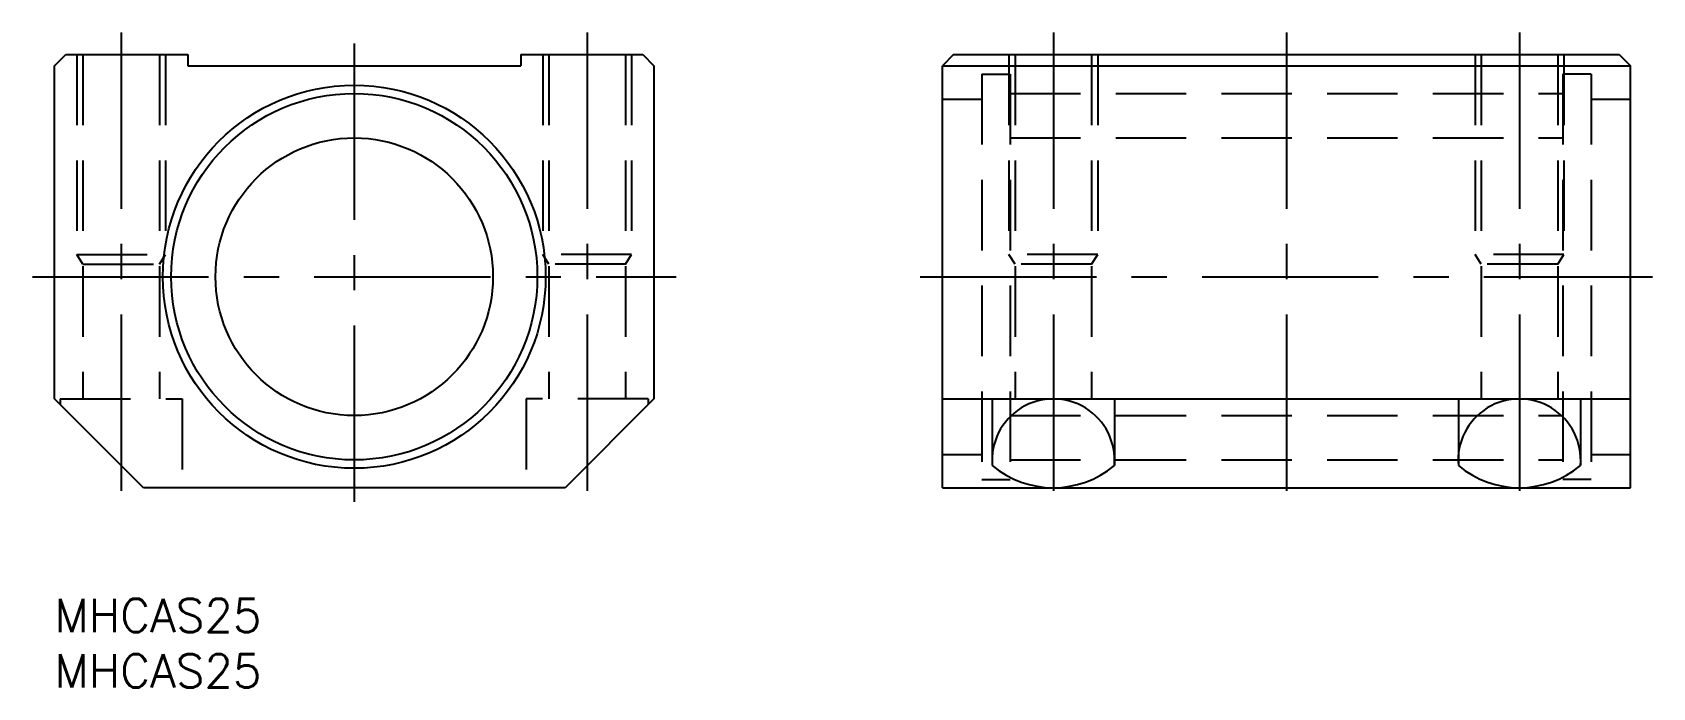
# Model space of a CAD drawing. Extents: x -2 to 144, y -8 to 51.
import ezdxf

# ---------------------------------------------------------------- set-up
doc = ezdxf.new("R2010")
doc.units = 0
doc.header["$LTSCALE"] = 0.5
doc.linetypes.add('CENTER', pattern=[50.8, 31.75, -6.35, 6.35, -6.35])
doc.linetypes.add('DASHED', pattern=[19.05, 12.7, -6.35])
for name, color, linetype in [('MSM_CENTER', 1, 'CENTER'), ('MSM_CONTINUOUS', 7, 'CONTINUOUS'), ('MSM_DASHED', 4, 'DASHED'), ('MSM_PART_NUMBER', 7, 'CONTINUOUS')]:
    doc.layers.add(name, color=color, linetype=linetype)
doc.styles.get("Standard").update_dxf_attribs({"font": 'txt.shx', "height": 3, "bigfont": 'bigfont.shx'})

msp = doc.modelspace()

# ---------------------------------------------------------------- linework, layer by layer
at = {"layer": 'MSM_CENTER'}
for p, q in [((6, 51), (6, 8)), ((27, 50), (27, 8)), ((48, 51), (48, 8)), ((90, 51), (90, 8)), ((111, 51), (111, 8)), ((132, 51), (132, 8)), ((-2, 29), (56, 29)), ((78, 29), (144, 29))]:
    msp.add_line(p, q, dxfattribs=at)
at = {"layer": 'MSM_CONTINUOUS'}
for p, q in [((0, 48), (1, 49)), ((1, 49), (12, 49)), ((12, 49), (12, 48)), ((42, 49), (42, 48)), ((42, 49), (53, 49)), ((53, 49), (54, 48)), ((81, 49), (80, 48)), ((81, 49), (141, 49)), ((141, 49), (142, 48)), ((0, 18), (0, 48)), ((12, 48), (42, 48)), ((54, 48), (54, 18)), ((80, 10), (80, 48)), ((80, 48), (142, 48)), ((142, 10), (142, 48)), ((8, 10), (0, 18)), ((54, 18), (46, 10)), ((80, 18), (142, 18)), ((46, 10), (8, 10)), ((80, 10), (142, 10))]:
    msp.add_line(p, q, dxfattribs=at)
for radius in [17.25, 16.5, 12.5]:
    msp.add_circle((27, 29), radius, dxfattribs=at)
for centre, radius, start, end in [((90, 12.48), 5.52, 355.0209, 184.9791), ((132, 12.48), 5.52, 355.0209, 184.9791), ((90, 18.56), 8.56, 230.0338, 309.9662), ((132, 18.56), 8.56, 230.0338, 309.9662)]:
    msp.add_arc(centre, radius, start, end, dxfattribs=at)
at = {"layer": 'MSM_DASHED'}
for p, q in [((2, 49), (2, 31)), ((2.55, 49), (2.55, 18)), ((9.45, 49), (9.45, 18)), ((10, 49), (10, 31)), ((44, 49), (44, 31)), ((44.55, 49), (44.55, 18)), ((51.45, 49), (51.45, 18)), ((52, 49), (52, 31)), ((86, 49), (86, 31)), ((86.55, 49), (86.55, 18)), ((93.45, 49), (93.45, 18)), ((94, 49), (94, 31)), ((128, 49), (128, 31)), ((128.55, 49), (128.55, 18)), ((135.45, 49), (135.45, 18)), ((136, 49), (136, 31)), ((83.55, 47.25), (83.55, 10.75)), ((83.55, 47.25), (86.1, 47.25)), ((86.1, 47.25), (86.1, 10.75)), ((138.45, 47.25), (135.9, 47.25)), ((135.9, 47.25), (135.9, 10.75)), ((138.45, 47.25), (138.45, 10.75)), ((86.1, 45.5), (135.9, 45.5)), ((80, 45), (83.55, 45)), ((138.45, 45), (142, 45)), ((86.1, 41.5), (135.9, 41.5)), ((2, 31), (10, 31)), ((2.55, 30.13), (2, 31)), ((9.45, 30.13), (10, 31)), ((52, 31), (44, 31)), ((44.55, 30.13), (44, 31)), ((51.45, 30.13), (52, 31)), ((94, 31), (86, 31)), ((86.55, 30.13), (86, 31)), ((93.45, 30.13), (94, 31)), ((136, 31), (128, 31)), ((128.55, 30.13), (128, 31)), ((135.45, 30.13), (136, 31)), ((2.55, 30.13), (9.45, 30.13)), ((51.45, 30.13), (44.55, 30.13)), ((93.45, 30.13), (86.55, 30.13)), ((135.45, 30.13), (128.55, 30.13)), ((0.5, 18), (11.5, 18)), ((0.5, 18), (0.5, 17.5)), ((11.5, 18), (11.5, 10)), ((53.5, 18), (42.5, 18)), ((42.5, 18), (42.5, 10)), ((53.5, 18), (53.5, 17.5)), ((84.5, 18), (84.5, 12)), ((95.5, 18), (95.5, 12)), ((126.5, 18), (126.5, 12)), ((137.5, 18), (137.5, 12)), ((86.1, 16.5), (135.9, 16.5)), ((80, 13), (83.55, 13)), ((86.1, 12.5), (135.9, 12.5)), ((138.45, 13), (142, 13)), ((83.55, 10.75), (86.1, 10.75)), ((138.45, 10.75), (135.9, 10.75))]:
    msp.add_line(p, q, dxfattribs=at)

# ---------------------------------------------------------------- texts
at = {"layer": 'MSM_PART_NUMBER'}
for p in [(0, -3), (0, -8)]:
    msp.add_text('MHCAS25', height=3, dxfattribs=at).set_placement(p)

doc.saveas('drawing.dxf')
